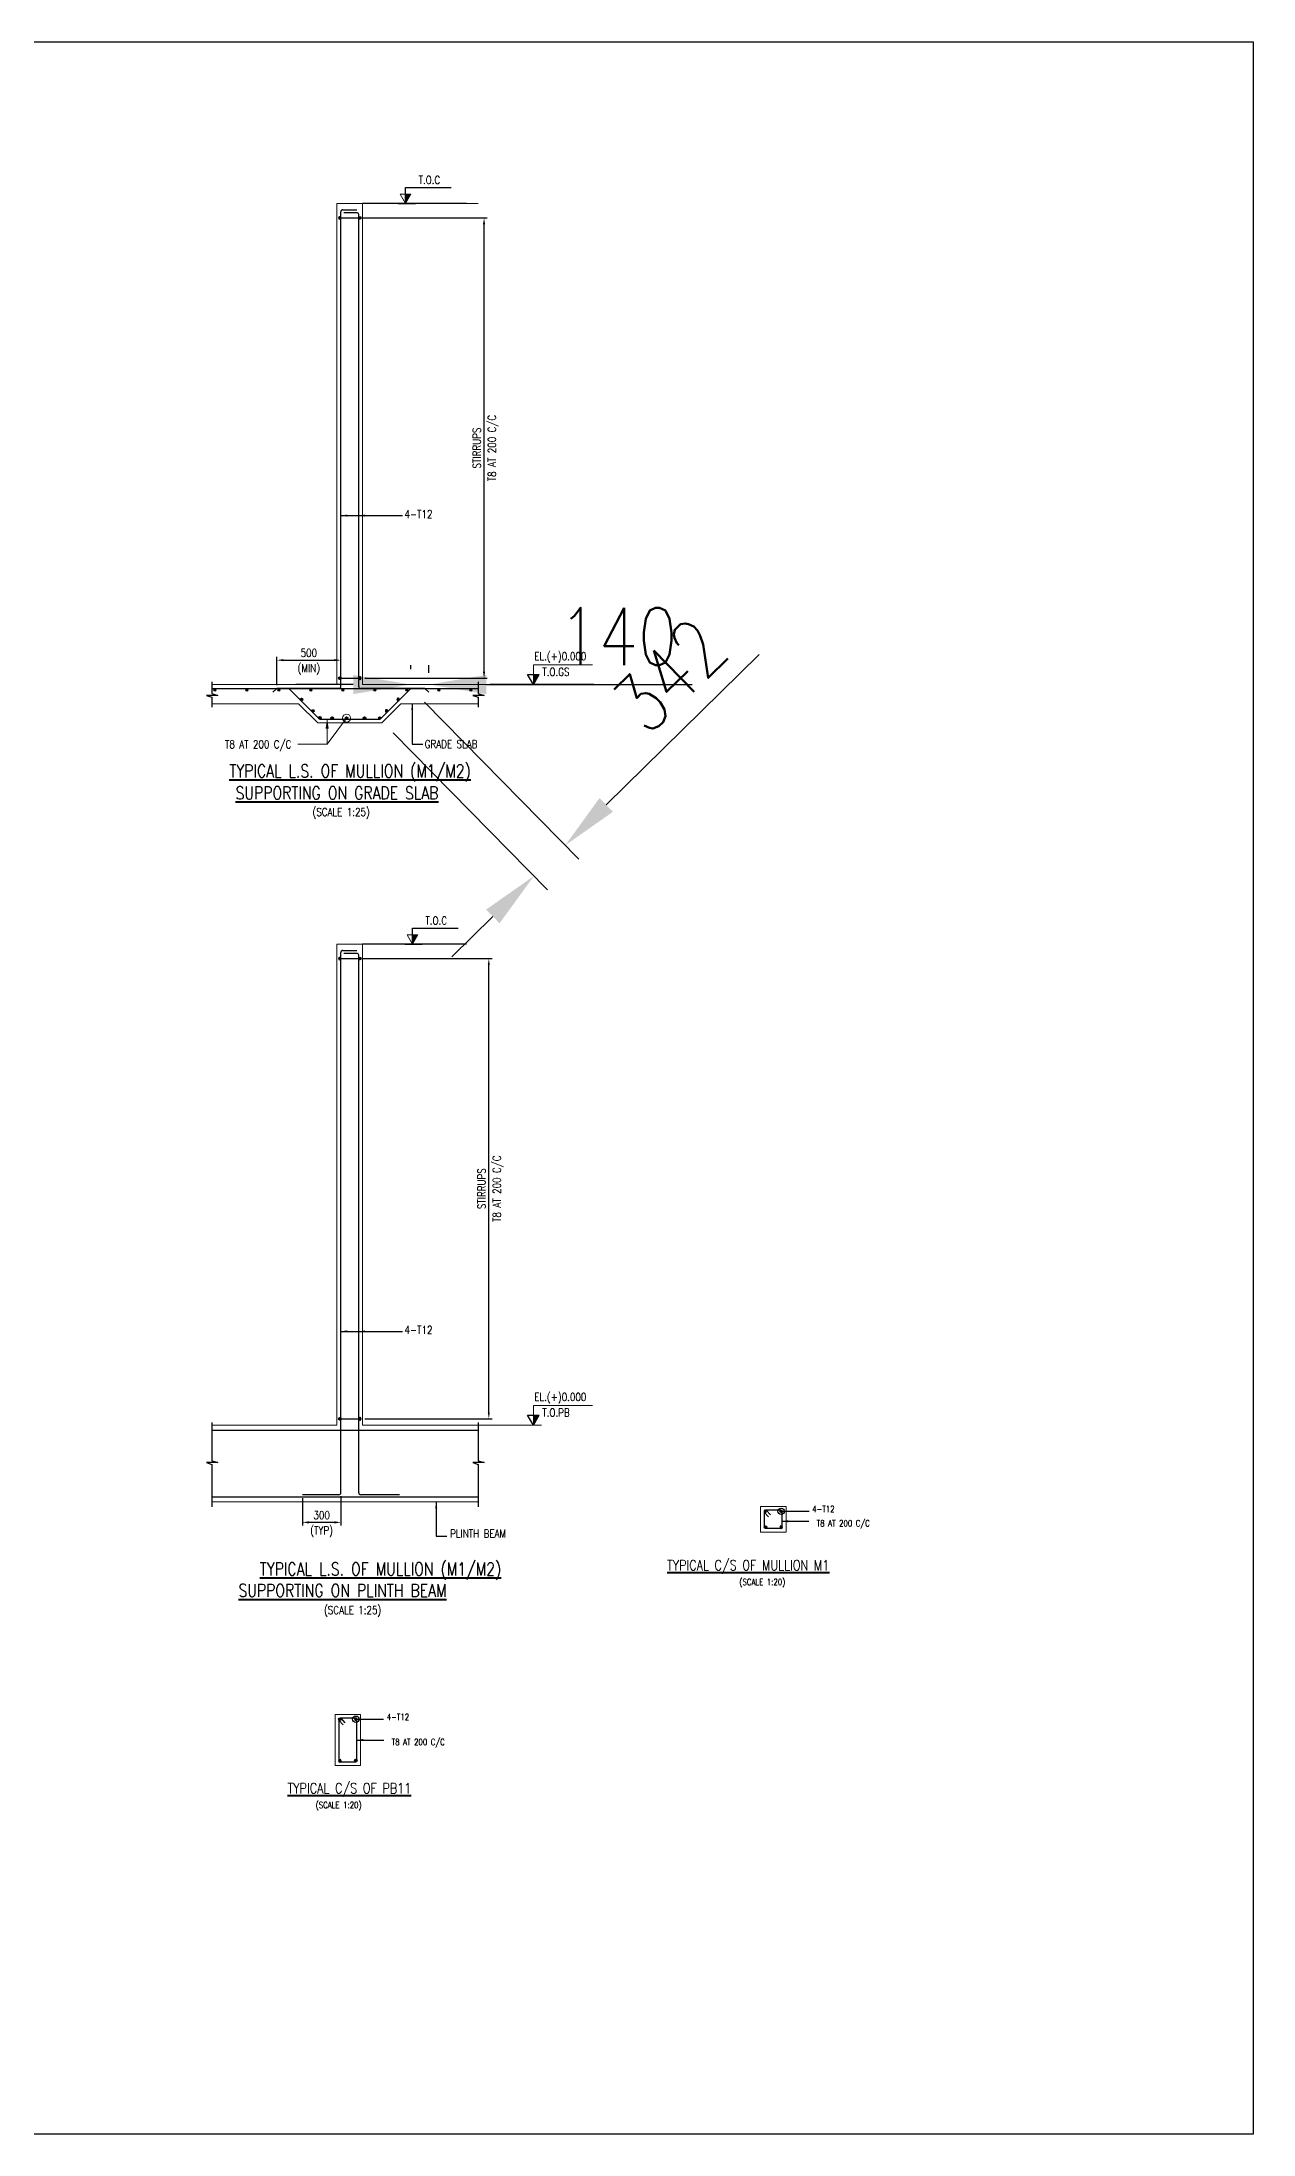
# Model space of a CAD drawing. Header units: millimetres. Extents: x -569190 to 711171, y 227905 to 729063.
# Drawn here: x 87665 to 97128, y 308772 to 325115 of the extents above; entities that cross this region are included whole.
import ezdxf
from ezdxf.enums import TextEntityAlignment as Align

# ---------------------------------------------------------------- set-up
doc = ezdxf.new("R2010")
doc.units = ezdxf.units.MM
doc.header["$LTSCALE"] = 15
for name, color, linetype in [('2C', 1, 'Continuous'), ('DETAIL-2', 1, 'Continuous'), ('S-ANNO-SYMB', 3, 'Continuous'), ('S-ANNO-TEXT-T250', 3, 'Continuous'), ('S-CON1', 8, 'Continuous'), ('S-REIN-CON4', 4, 'Continuous'), ('STSR-REIN-RANGE-XXXX-N', 8, 'Continuous')]:
    doc.layers.add(name, color=color, linetype=linetype)
for name, color, linetype, lineweight in [('4C', 2, 'Continuous', 0), ('S-ANNO-LEAD', 1, 'Continuous', 20), ('S-ANNO-TEXT-T300', 3, 'Continuous', 30), ('S-ANNO-TEXT-T400', 4, 'Continuous', 40), ('S-COLS-CON2', 1, 'Continuous', 20), ('S-FOUN-CON2', 1, 'Continuous', 20), ('S-REIN-CON3', 3, 'Continuous', 30), ('S-SECT-CON4', 4, 'Continuous', 40), ('S_DIM', 1, 'Continuous', 20)]:
    doc.layers.add(name, color=color, linetype=linetype, lineweight=lineweight)
doc.styles.add('Romans', font='romans.shx', dxfattribs={"width": 0.8})
doc.styles.add('T250-SCALE1', font='romans.shx', dxfattribs={"width": 0.8})
doc.styles.add('T300-SCALE1', font='romans.shx', dxfattribs={"width": 0.8, "height": 3})
doc.dimstyles.new('LEADER-SCALE1', dxfattribs={"dimtxt": 3, "dimasz": 2, "dimexe": 1, "dimexo": 1, "dimgap": 1, "dimtad": 1, "dimdec": 0, "dimzin": 1, "dimdsep": 46, "dimtxsty": 'T250-SCALE1', "dimcen": -3, "dimdle": 1, "dimclrt": 3, "dimadec": 0, "dimazin": 0, "dimtfac": 1, "dimtdec": 0, "dimtofl": 0, "dimtmove": 0, "dimatfit": 3, "dimfxl": 1, "dimtvp": 2, "dimtolj": 1, "dimtzin": 0, "dimarcsym": 0})
doc.dimstyles.new('MRF_150', dxfattribs={"dimscale": 150, "dimtxt": 3, "dimasz": 3, "dimexe": 1, "dimexo": 1, "dimgap": 1, "dimtad": 1, "dimdec": 0, "dimzin": 1, "dimdsep": 46, "dimtxsty": 'Romans', "dimcen": -3, "dimdle": 1, "dimclrd": 256, "dimclre": 256, "dimclrt": 3, "dimadec": 0, "dimazin": 0, "dimtfac": 1, "dimtdec": 0, "dimtofl": 0, "dimtmove": 0, "dimatfit": 3, "dimfxl": 1, "dimtvp": 2, "dimtolj": 1, "dimtzin": 0, "dimlwd": -1, "dimlwe": -1, "dimarcsym": 0})
doc.dimstyles.new('MRF_50', dxfattribs={"dimscale": 50, "dimtxt": 3, "dimasz": 3, "dimexe": 1, "dimexo": 1, "dimgap": 1, "dimtad": 1, "dimdec": 0, "dimzin": 1, "dimdsep": 46, "dimtxsty": 'Romans', "dimcen": -3, "dimdle": 1, "dimclrd": 256, "dimclre": 256, "dimclrt": 3, "dimadec": 0, "dimazin": 0, "dimtfac": 1, "dimtdec": 0, "dimtofl": 0, "dimtmove": 0, "dimatfit": 3, "dimfxl": 1, "dimtvp": 2, "dimtolj": 1, "dimtzin": 0, "dimlwd": -1, "dimlwe": -1, "dimarcsym": 0})
doc.dimstyles.new('SCALE-50', dxfattribs={"dimscale": 50, "dimtxt": 2.5, "dimasz": 2, "dimexe": 1, "dimexo": 1, "dimgap": 1, "dimtad": 1, "dimdec": 0, "dimzin": 1, "dimdsep": 46, "dimtxsty": 'Romans', "dimblk": 'OBLIQUE', "dimcen": -3, "dimdle": 1, "dimclrd": 256, "dimclre": 256, "dimclrt": 3, "dimadec": 0, "dimazin": 0, "dimtfac": 1, "dimtdec": 0, "dimtmove": 0, "dimatfit": 3, "dimfxl": 1, "dimtvp": 2, "dimtolj": 1, "dimtzin": 0, "dimarcsym": 2})

# ---------------------------------------------------------------- blocks, each defined once
blk = doc.blocks.new('BAR')
at = {"layer": 'S-SECT-CON4'}
for radius in [24.1, 19.1, 14.1, 9.12, 4.12]:
    blk.add_circle((0, 24), radius, dxfattribs=at)
blk = doc.blocks.new('*D148')
at = {"layer": 'S_DIM', "lineweight": -2, "transparency": 16777216}
for p, q in [((90174, 317954), (91182, 317954)), ((91157, 314410), (91157, 317904)), ((90188, 314360), (91182, 314360))]:
    blk.add_line(p, q, dxfattribs=at)
at = {"layer": 'S_DIM', "transparency": 16777216}
for points in [[(91149, 317904), (91165, 317904), (91157, 317954)], [(91149, 314410), (91165, 314410), (91157, 314360)]]:
    blk.add_solid(points, dxfattribs=at)
at = {"layer": 'S_DIM', "color": 3, "transparency": 16777216, "char_height": 62.5, "attachment_point": 5, "rotation": 90, "style": 'Romans'}
for s, insert in [('\\A1;T8 AT 200 C/C', (91230, 316157)), ('\\A1;STIRRUPS', (91101, 316157))]:
    blk.add_mtext(s, dxfattribs=dict(at, insert=insert))
blk = doc.blocks.new('el1')
at = {"color": 1}
for p, q in [((0, 0), (0, 132)), ((0, 132), (381, 132))]:
    blk.add_line(p, q, dxfattribs=at)
at = {"layer": '2C'}
blk.add_line((-62, 0), (82, 0), dxfattribs=at)
at = {"layer": '4C'}
for p, q in [((0, 0), (-44, 76)), ((-44, 76), (44, 76)), ((0, 0), (44, 76))]:
    blk.add_line(p, q, dxfattribs=at)
at = {"layer": '4C', "ltscale": 0.8}
blk.add_solid([(0, 0), (0, 76), (44, 76)], dxfattribs=at)
blk = doc.blocks.new('*D151')
at = {"layer": 'S_DIM', "lineweight": -2, "transparency": 16777216}
for p, q in [((89701, 313741), (89701, 313526)), ((90001, 313756), (90001, 313526)), ((89751, 313551), (89951, 313551))]:
    blk.add_line(p, q, dxfattribs=at)
at = {"layer": 'S_DIM', "transparency": 16777216}
for points in [[(89751, 313559), (89751, 313542), (89701, 313551)], [(89951, 313559), (89951, 313542), (90001, 313551)]]:
    blk.add_solid(points, dxfattribs=at)
at = {"layer": 'S_DIM', "color": 3, "transparency": 16777216, "char_height": 62.5, "attachment_point": 5, "style": 'Romans'}
for s, insert in [('\\A1;300', (89851, 313607)), ('\\A1;(TYP)', (89851, 313478))]:
    blk.add_mtext(s, dxfattribs=dict(at, insert=insert))
blk = doc.blocks.new('*D149')
at = {"layer": 'S_DIM', "lineweight": -2, "transparency": 16777216}
for p, q in [((90174, 323739), (91145, 323739)), ((91120, 320195), (91120, 323689)), ((90188, 320145), (91145, 320145))]:
    blk.add_line(p, q, dxfattribs=at)
at = {"layer": 'S_DIM', "transparency": 16777216}
for points in [[(91111, 323689), (91128, 323689), (91120, 323739)], [(91111, 320195), (91128, 320195), (91120, 320145)]]:
    blk.add_solid(points, dxfattribs=at)
at = {"layer": 'S_DIM', "color": 3, "transparency": 16777216, "char_height": 62.5, "attachment_point": 5, "rotation": 90, "style": 'Romans'}
for s, insert in [('\\A1;T8 AT 200 C/C', (91192, 321942)), ('\\A1;STIRRUPS', (91063, 321942))]:
    blk.add_mtext(s, dxfattribs=dict(at, insert=insert))
blk = doc.blocks.new('*D152')
at = {"layer": 'S_DIM', "lineweight": -2, "transparency": 16777216}
for p, q in [((89501, 320090), (89501, 320310)), ((89551, 320285), (89951, 320285)), ((90001, 320233), (90001, 320310))]:
    blk.add_line(p, q, dxfattribs=at)
at = {"layer": 'S_DIM', "transparency": 16777216}
for points in [[(89551, 320294), (89551, 320277), (89501, 320285)], [(89951, 320294), (89951, 320277), (90001, 320285)]]:
    blk.add_solid(points, dxfattribs=at)
at = {"layer": 'S_DIM', "color": 3, "transparency": 16777216, "char_height": 62.5, "attachment_point": 5, "style": 'Romans'}
for s, insert in [('\\A1;500', (89751, 320342)), ('\\A1;(MIN)', (89751, 320213))]:
    blk.add_mtext(s, dxfattribs=dict(at, insert=insert))
blk = doc.blocks.new('*U56')
at = {"color": 1, "lineweight": 9}
for p, q in [((-2886, 0), (306, 0)), ((0, 736), (2217, 736)), ((0, 0), (0, 736))]:
    blk.add_line(p, q, dxfattribs=at)
for p, q in [((-217, 375), (217, 375)), ((0, 0), (-217, 375)), ((0, 0), (217, 375))]:
    blk.add_line(p, q)
blk.add_solid([(0, 0), (217, 375), (0, 375)])
at = {"layer": 'S-ANNO-TEXT-T300', "style": 'T300-SCALE1', "width": 0.8}
for tag, p in [('DRAWING_TITLE', (34, 1056)), ('SCALE_TEXT', (336, 471))]:
    blk.add_attdef(tag, text='', height=300, dxfattribs=at).set_placement(p, align=Align.MIDDLE_LEFT)
blk = doc.blocks.new('*D191')
at = {"transparency": 16777216}
for p, q in [((92074, 319155), (93269, 320329)), ((90654, 319958), (91859, 318732)), ((90409, 319718), (91615, 318492)), ((91189, 318284), (90868, 317968))]:
    blk.add_line(p, q, dxfattribs=at)
for points in [[(92022, 319208), (92127, 319101), (91754, 318839)], [(91241, 318230), (91136, 318337), (91509, 318599)]]:
    blk.add_solid(points, dxfattribs=at)
at = {"color": 3, "transparency": 16777216, "insert": (92570, 320167), "char_height": 450, "attachment_point": 5, "rotation": 44.5098, "style": 'Romans'}
blk.add_mtext('\\A1;342', dxfattribs=at)
blk = doc.blocks.new('*D192')
at = {"transparency": 16777216}
for p, q in [((90548, 320215), (90548, 320245)), ((90688, 320185), (90688, 320245)), ((90098, 320095), (89648, 320095)), ((91138, 320095), (92745, 320095))]:
    blk.add_line(p, q, dxfattribs=at)
for points in [[(90098, 320020), (90098, 320170), (90548, 320095)], [(91138, 320170), (91138, 320020), (90688, 320095)]]:
    blk.add_solid(points, dxfattribs=at)
at = {"color": 3, "transparency": 16777216, "insert": (92167, 320470), "char_height": 450, "attachment_point": 5, "style": 'Romans'}
blk.add_mtext('\\A1;140', dxfattribs=at)

msp = doc.modelspace()

# ---------------------------------------------------------------- hatches: boundary and pattern name
at = {"layer": 'STSR-REIN-RANGE-XXXX-N'}
for points in [[(89024.5, 320050.8, -1), (89009.5, 320050.8, -1)], [(89274.5, 320050.8, -1), (89259.5, 320050.8, -1)], [(89524.5, 320050.8, -1), (89509.5, 320050.8, -1)], [(89774.5, 320050.8, -1), (89759.5, 320050.8, -1)], [(90024.5, 320050.8, -1), (90009.5, 320050.8, -1)], [(90274.5, 320050.8, -1), (90259.5, 320050.8, -1)], [(90524.5, 320050.8, -1), (90509.5, 320050.8, -1)], [(90774.5, 320050.8, -1), (90759.5, 320050.8, -1)], [(91024.5, 320050.8, -1), (91009.5, 320050.8, -1)]]:
    msp.add_hatch(color=256, dxfattribs=at).paths.add_polyline_path(points)

# ---------------------------------------------------------------- linework, layer by layer
msp.add_lwpolyline([(69087, 325114.8), (97128.5, 325114.8), (97128.5, 308772.2), (69087, 308772.2)], close=True)
at = {"layer": 'DETAIL-2'}
for points, elevation in [([(88992.7, 320117), (88992.7, 320024), (89039.4, 320010.5), (88950.1, 320010.5), (88992.7, 319994.9), (88992.7, 319917.8)], -1), ([(91074.2, 320117), (91074.2, 320024), (91120.9, 320010.5), (91031.6, 320010.5), (91074.2, 319994.9), (91074.2, 319917.8)], -1), ([(88992.7, 314331.8), (88992.7, 314030.9), (89039.4, 314017.4), (88950.1, 314017.4), (88992.7, 314001.9), (88992.7, 313672.2)], -1.1), ([(91074.2, 314331.8), (91074.2, 314030.9), (91120.9, 314017.4), (91031.6, 314017.4), (91074.2, 314001.9), (91074.2, 313672.2)], -1.1)]:
    msp.add_lwpolyline(points, dxfattribs=dict(at, elevation=elevation))
at = {"layer": 'S-COLS-CON2', "extrusion": (1.36014e-05, 1.81774e-16, 1)}
for p, q in [((89970.8, 320095.1, -1), (89970.8, 323853, -1)), ((90170.8, 323853, -1), (89970.8, 323853, -1)), ((90170.8, 320095.1, -1), (90170.8, 323853, -1)), ((89970.8, 314309.9, -1.1), (89970.8, 318067.8, -1)), ((90170.8, 318067.8, -1), (89970.8, 318067.8, -1)), ((90170.8, 314309.9, -1.1), (90170.8, 318067.8, -1))]:
    msp.add_line(p, q, dxfattribs=at)
at = {"layer": 'S-COLS-CON2', "extrusion": (1.36014e-05, 1.81774e-16, 1), "elevation": -0.5}
msp.add_lwpolyline([(93479, 313475), (93479, 313675), (93279, 313675), (93279, 313475)], close=True, dxfattribs=at)
at = {"layer": 'S-COLS-CON2', "extrusion": (-1.81773e-16, 1.36014e-05, 1), "elevation": 2.4}
msp.add_lwpolyline([(90155.5, 312050.6), (89955.5, 312050.6), (89955.5, 311650.6), (90155.5, 311650.6)], close=True, dxfattribs=at)
at = {"layer": 'S-CON1'}
for p, q in [((90983.6, 323853, -1), (90170.8, 323853, -1)), ((91977.3, 320095.2, -19509.7), (91164.5, 320095.2, -19509.7)), ((90983.6, 318067.8, -1), (90170.8, 318067.8, -1))]:
    msp.add_line(p, q, dxfattribs=at)
at = {"layer": 'S-FOUN-CON2'}
for p, q in [((90170.8, 323853, -1), (91074.2, 323853, -1)), ((88992.7, 320095.1, -1), (89970.8, 320095.1, -1)), ((90170.8, 320095.1, -1), (91074.2, 320095.1, -1)), ((88992.7, 319945.1, -1), (89670.8, 319945.1, -1)), ((89670.8, 319945.1, -1), (89820.8, 319795.1, -1)), ((90320.8, 319795.1, -1), (90470.8, 319945.1, -1)), ((90470.8, 319945.1, -1), (91074.2, 319945.1, -1)), ((89820.8, 319795.1, -1), (90320.8, 319795.1, -1)), ((88992.7, 314309.9, -1.1), (89970.8, 314309.9, -1.1)), ((90170.8, 314309.9, -1.1), (91074.2, 314309.9, -1.1)), ((88992.7, 313709.9, -1.1), (91074.2, 313709.9, -1.1))]:
    msp.add_line(p, q, dxfattribs=at)
at = {"layer": 'S-REIN-CON4', "extrusion": (1.36014e-05, 1.81774e-16, 1)}
for p, q in [((90000.8, 320080.1, 0), (90000.8, 323788, -1)), ((90140.8, 320080.1, 0), (90140.8, 323765.2, -1)), ((90000.8, 313781.3, 0), (90000.8, 318002.8, -1)), ((90140.8, 313781.3, 0), (90140.8, 317980, -1))]:
    msp.add_line(p, q, dxfattribs=at)
at = {"layer": 'S-REIN-CON4', "extrusion": (-1.36014e-05, 1.81774e-16, 1)}
for p, q in [((90015.8, 323803, -1), (90126.6, 323803, -1)), ((90125.8, 323780.2, -1), (90024.2, 323780.2, -1)), ((90015.8, 318017.8, -1), (90126.6, 318017.8, -1)), ((90125.8, 317995, -1), (90024.2, 317995, -1))]:
    msp.add_line(p, q, dxfattribs=at)
at = {"layer": 'S-REIN-CON4', "extrusion": (1.36014e-05, -1.81775e-16, 1)}
for p, q in [((89992.8, 323739.5, -1), (90148.9, 323739.5, -1)), ((89992.8, 317954.3, -1.1), (90148.9, 317954.3, -1.1))]:
    msp.add_line(p, q, dxfattribs=at)
at = {"layer": 'S-REIN-CON4'}
for p, q in [((89500.8, 320065.1, 0), (89470.4, 320034.7, 0)), ((89593.3, 320065.1, -1), (89830.3, 319828, -1)), ((90311.3, 319828, -1), (90548.4, 320065.1, -1)), ((90657.9, 320065.1, -1), (90688.3, 320034.7, -1)), ((89837.4, 319825.1, -1), (90304.3, 319825.1, -1)), ((93309.2, 313629.9, -1.8), (93341.8, 313594.2, 0.3)), ((93324, 313645, -1.8), (93356.5, 313609.4, 0.2)), ((89985.7, 312005.5, -1.8), (90018.3, 311969.8, 0.3)), ((90000.5, 312020.6, -1.8), (90032.9, 311985, 0.2))]:
    msp.add_line(p, q, dxfattribs=at)
at = {"layer": 'S-REIN-CON4', "extrusion": (1.36014e-05, 1.81775e-16, 1)}
for p, q in [((89985.8, 320065.1, 0), (89500.8, 320065.1, 0)), ((89992.8, 320145.1, 0), (90148.9, 320145.1, 0)), ((90657.9, 320065.1, -1), (90155.8, 320065.1, -1)), ((89992.8, 314359.9, 0), (90148.9, 314359.9, 0)), ((89985.8, 313766.3, 0), (89700.8, 313766.3, 0)), ((90457.9, 313766.3, -1.1), (90155.8, 313766.3, -1.1))]:
    msp.add_line(p, q, dxfattribs=at)
at = {"layer": 'S-REIN-CON4', "extrusion": (1.36014e-05, 1.81774e-16, 1), "elevation": -0.5}
msp.add_lwpolyline([(93449, 313515), (93449, 313635, 0.4142136), (93439, 313645), (93319, 313645, 0.4142136), (93309, 313635), (93309, 313515, 0.4142136), (93319, 313505), (93439, 313505, 0.4142136)], format="xyb", close=True, dxfattribs=at)
at = {"layer": 'S-REIN-CON4', "extrusion": (-1.81773e-16, 1.36014e-05, 1), "elevation": 2.4}
msp.add_lwpolyline([(90115.5, 312020.6), (89995.5, 312020.6, 0.4142136), (89985.5, 312010.6), (89985.5, 311690.6, 0.4142136), (89995.5, 311680.6), (90115.5, 311680.6, 0.4142136), (90125.5, 311690.6), (90125.5, 312010.6, 0.4142136)], format="xyb", close=True, dxfattribs=at)
at = {"layer": 'S-REIN-CON4', "extrusion": (-1.36014e-05, 1.81774e-16, 1)}
for centre, start, end in [((90015.8, 323788, -2.2), 90, 180), ((90125.8, 323765.2, -2.2), 360, 90), ((90015.8, 318002.8, -2.3), 90, 180), ((90125.8, 317980, -2.3), 360, 90)]:
    msp.add_arc(centre, 15, start, end, dxfattribs=at)
at = {"layer": 'S-REIN-CON4', "extrusion": (1.36014e-05, 1.81775e-16, 1)}
for centre in [(89985.8, 320080.1, 1.2), (89985.8, 313781.3, 1.2)]:
    msp.add_arc(centre, 15, 270, 0, dxfattribs=at)
at = {"layer": 'S-REIN-CON4', "extrusion": (-1.36014e-05, 3.83911e-16, 1)}
for centre in [(90155.8, 320080.1, -1.2), (90155.8, 313781.3, -1.2)]:
    msp.add_arc(centre, 15, 180, 270, dxfattribs=at)
at = {"layer": 'S-REIN-CON4'}
for centre, start, end in [((89837.4, 319835.1, -1), 225, 270), ((90304.3, 319835.1, -1), 270, 315)]:
    msp.add_arc(centre, 10, start, end, dxfattribs=at)
at = {"layer": 'STSR-REIN-RANGE-XXXX-N'}
for p, q in [((88992.7, 320065.1, -1), (91074.2, 320065.1, -1)), ((88992.7, 314269.9, -1.1), (91074.2, 314269.9, -1.1)), ((88992.7, 313749.9, -1.1), (91074.2, 313749.9, -1.1))]:
    msp.add_line(p, q, dxfattribs=at)
for centre in [(89017, 320050.8, -1), (89267, 320050.8, -1), (89517, 320050.8, -1), (89767, 320050.8, -1), (90017, 320050.8, -1), (90267, 320050.8, -1), (90517, 320050.8, -1), (90767, 320050.8, -1), (91017, 320050.8, -1)]:
    msp.add_circle(centre, 7.5, dxfattribs=at)

# ---------------------------------------------------------------- block references
at = {"xscale": 0.9375, "yscale": 0.9375, "zscale": 0.9375}
for p in [(90506.6, 323853, -2), (90559.9, 318067.8, -1)]:
    msp.add_blockref('el1', p, dxfattribs=at)
at = {"layer": 'S-ANNO-SYMB', "xscale": 0.2083333333333333, "yscale": 0.2083333333333333, "zscale": 0.2083333333333333}
for p, values in [((91504.9, 320095.2, -19509.7), {'SCALE_TEXT': 'T.O.GS', 'DRAWING_TITLE': 'EL.(+)0.000'}), ((91504.9, 314310, -19509.7), {'SCALE_TEXT': 'T.O.PB', 'DRAWING_TITLE': 'EL.(+)0.000'})]:
    msp.add_blockref('*U56', p, dxfattribs=at).add_auto_attribs(values)
at = {"layer": 'S-REIN-CON3', "extrusion": (1.36014e-05, -1.81774e-16, 1), "zscale": 0.2962962962962963, "rotation": 180}
for p, xscale, yscale in [((89992.8, 323746.6, 0.2), -0.2962962962962963, 0.2962962962962972), ((90148.9, 323746.6, 0.2), 0.2962962962962963, 0.2962962962962963), ((89992.8, 317961.4, 0.2), -0.2962962962962963, 0.2962962962962969), ((90148.9, 317961.4, 0.2), 0.2962962962962963, 0.2962962962962963)]:
    msp.add_blockref('BAR', p, dxfattribs=dict(at, xscale=xscale, yscale=yscale))
at = {"layer": 'S-REIN-CON3', "extrusion": (1.36014e-05, 1.81774e-16, 1), "zscale": 0.2962962962962963}
for p, xscale, yscale in [((89992.8, 320138, 1.2), 0.2962962962962963, 0.2962962962962963), ((90148.9, 320138, 1.2), -0.2962962962962963, 0.2962962962962973), ((89693.4, 319971.2, 1.2), 0.2962962962962963, 0.2962962962962963), ((89783.1, 319881.4, 1.2), 0.2962962962962963, 0.2962962962962963), ((89837.3, 319827.2, 1.2), 0.2962962962962963, 0.2962962962962963), ((89933.5, 319825.1, 0.2), 0.2962962962962963, 0.2962962962962963), ((90046.1, 319825.1, 0.2), 0.2962962962962963, 0.2962962962962963), ((90185.7, 319825.1, 0.2), 0.2962962962962963, 0.2962962962962963), ((90304.3, 319826.2, 1.2), 0.2962962962962963, 0.2962962962962963), ((89992.8, 314352.7, 1.2), 0.2962962962962963, 0.2962962962962963), ((90148.9, 314352.7, 1.2), -0.2962962962962963, 0.296296296296297)]:
    msp.add_blockref('BAR', p, dxfattribs=dict(at, xscale=xscale, yscale=yscale))
at = {"layer": 'S-REIN-CON3', "extrusion": (-1.36014e-05, 1.81774e-16, 1), "xscale": -0.2962962962962963, "yscale": 0.2962962962962964, "zscale": 0.2962962962962963}
for p in [(90358.6, 319881.4, -1.2), (90448.3, 319971.2, -1.2)]:
    msp.add_blockref('BAR', p, dxfattribs=at)
at = {"layer": 'S-REIN-CON4', "extrusion": (1.36014e-05, 1.81774e-16, 1)}
for p, xscale, yscale, zscale, rotation in [((93324, 313637, -0.5), -0.2962962962962974, 0.2962962962962975, 0.2962962962962963, 90.00000000230024), ((93434, 313637, -0.5), 0.2962962962962975, 0.2962962962962975, 0.2962962962962975, 270.0000000023003), ((93326.1, 313513, -0.5), 0.2962962962962974, 0.2962962962962974, 0.2962962962962974, 90.00000000230035), ((93434, 313513, -0.5), -0.2962962962962975, 0.2962962962962975, 0.2962962962962963, 270.0000000023003)]:
    msp.add_blockref('BAR', p, dxfattribs=dict(at, xscale=xscale, yscale=yscale, zscale=zscale, rotation=rotation))
at = {"layer": 'S-REIN-CON4', "extrusion": (-1.81773e-16, 1.36014e-05, 1)}
for p, xscale, yscale, zscale in [((89993.5, 312005.6, 2.4), 0.2962962962962971, 0.2962962962962971, 0.2962962962962971), ((90117.5, 312005.6, 2.4), -0.2962962962962971, 0.2962962962962972, 0.2962962962962963)]:
    msp.add_blockref('BAR', p, dxfattribs=dict(at, xscale=xscale, yscale=yscale, zscale=zscale))
for p, xscale, yscale, zscale, rotation in [((89993.5, 311695.6, 2.4), -0.2962962962962971, 0.2962962962962972, 0.2962962962962963, 180), ((90117.5, 311697.7, 2.4), 0.2962962962962971, 0.2962962962962971, 0.2962962962962971, 180.0000000023003)]:
    msp.add_blockref('BAR', p, dxfattribs=dict(at, xscale=xscale, yscale=yscale, zscale=zscale, rotation=rotation))

# ---------------------------------------------------------------- texts
at = {"layer": 'S-ANNO-TEXT-T250', "extrusion": (1.36014e-05, 1.81774e-16, 1), "style": 'Romans', "width": 0.8}
for p in [(90498, 321394.3, 1.2), (90498, 315022.2, 1.2)]:
    msp.add_text('4-T12', height=62.5, dxfattribs=at).set_placement(p)
at = {"layer": 'S-ANNO-TEXT-T250', "extrusion": (-0.004563, -5.63398e-06, 0.99999), "style": 'Romans', "width": 0.8}
msp.add_text('T8 AT 200 C/C ', height=62.5, dxfattribs=at).set_placement((89371.1, 319577.5, -409.6), align=Align.BOTTOM_CENTER)
at = {"layer": 'S-ANNO-TEXT-T250', "style": 'Romans', "width": 0.8}
for s, height, p in [('GRADE SLAB', 62.5, (90656.2, 319598.2, 0)), ('PLINTH BEAM', 62.5, (90854.8, 313431.8)), ('(SCALE 1:20)', 50, (93114.8, 313060)), ('(SCALE 1:20)', 50, (89804.5, 311318))]:
    msp.add_text(s, height=height, dxfattribs=at).set_placement(p)
at = {"layer": 'S-ANNO-TEXT-T250', "extrusion": (1.36014e-05, 1.81774e-16, 1), "style": 'Romans', "width": 0.8}
for p in [(89779.5, 319099.2, 0.1), (89869.3, 312865.6, 0.1)]:
    msp.add_text('(SCALE 1:25)', height=62.5, dxfattribs=at).set_placement(p, align=Align.MIDDLE_LEFT)
for p in [(93683.5, 313630.2, 1.3), (90359.8, 312006, 1.2)]:
    msp.add_text('4-T12', height=50, rotation=359.99966, dxfattribs=at).set_placement(p)
at = {"layer": 'S-ANNO-TEXT-T250', "extrusion": (-0.004563, -5.63398e-06, 0.99999), "style": 'Romans', "width": 0.8}
for p in [(93938.8, 313503.9, -426.4), (90618.2, 311795.1, -411.2)]:
    msp.add_text('T8 AT 200 C/C ', height=50, rotation=359.99966, dxfattribs=at).set_placement(p, align=Align.BOTTOM_CENTER)
at = {"layer": 'S-ANNO-TEXT-T300', "style": 'Romans', "width": 0.8}
for p in [(90608.3, 324004.6, -2.1), (90661.5, 318219.4, -1.1)]:
    msp.add_text('T.O.C', height=62.5, dxfattribs=at).set_placement(p)
at = {"layer": 'S-ANNO-TEXT-T400', "extrusion": (1.36014e-05, 1.81774e-16, 1), "style": 'Romans', "width": 0.8}
for p in [(89129.6, 319339.9, 0.2), (89367.3, 313106.4, 0.2)]:
    msp.add_text('%%UTYPICAL L.S. OF MULLION (M1/M2)', height=100, dxfattribs=at).set_placement(p, align=Align.BOTTOM_LEFT)
at = {"layer": 'S-ANNO-TEXT-T400', "style": 'Romans', "width": 0.8}
for s, p in [('%%USUPPORTING ON GRADE SLAB', (89179.1, 319168.3, -1)), ('%%USUPPORTING ON PLINTH BEAM', (89201.2, 312939, -1))]:
    msp.add_text(s, height=100, dxfattribs=at).set_placement(p, align=Align.BOTTOM_LEFT)
for s, p in [('%%UTYPICAL C/S OF MULLION M1', (92550.3, 313175.7, -0.7)), ('%%UTYPICAL C/S OF PB11', (89585.3, 311433.8, -0.7))]:
    msp.add_text(s, height=80, dxfattribs=at).set_placement(p)

# ---------------------------------------------------------------- dimensions: what is measured, and where the dimension line sits
dim = msp.add_linear_dim(base=(90688.3, 320095.1), p1=(90548.4, 320065.1, -1), p2=(90688.3, 320034.7, -1), dimstyle='MRF_150')
dim.commit()
dim.dimension.update_dxf_attribs({"geometry": '*D192', "text_midpoint": (92166.9, 320470.1)})
dim = msp.add_aligned_dim(p1=(90304.3, 319825.1, -1), p2=(90548.4, 320065.1, -1), distance=-1719.1, dimstyle='MRF_150')
dim.commit()
dim.dimension.update_dxf_attribs({"geometry": '*D191', "text_midpoint": (92569.6, 320167.1)})
at = {"layer": 'S_DIM'}
for base, p1, p2, picture, middle in [((91119.7, 323739.5, 0), (90163.3, 320145.1, -1), (90148.9, 323739.5, -1), '*D149', (91119.7, 321942.3, 0)), ((91157, 317954.3), (90163.3, 314359.9, -1.1), (90148.9, 317954.3, -1.1), '*D148', (91157, 316157.1))]:
    dim = msp.add_linear_dim(base=base, p1=p1, p2=p2, angle=90, text='STIRRUPS\\XT8 AT 200 C/C', dimstyle='SCALE-50', override={"dimscale": 25, "dimsah": 1}, dxfattribs=at)
    dim.commit()
    dim.dimension.update_dxf_attribs({"geometry": picture, "text_midpoint": middle})
for base, p1, p2, text, picture, middle in [((90000.8, 320285.4, 0), (89500.8, 320065.1, 0), (90000.8, 320207.8, 0), '<>\\X(MIN)', '*D152', (89750.8, 320285.4, 0)), ((90000.8, 313550.7), (89700.8, 313766.3, 0), (90000.8, 313781.3, 0), '<>\\X(TYP)', '*D151', (89850.8, 313550.7))]:
    dim = msp.add_linear_dim(base=base, p1=p1, p2=p2, text=text, dimstyle='SCALE-50', override={"dimscale": 25, "dimsah": 1}, dxfattribs=at)
    dim.commit()
    dim.dimension.update_dxf_attribs({"geometry": picture, "text_midpoint": middle})

# ---------------------------------------------------------------- leaders
at = {"layer": 'S-ANNO-LEAD'}
for points, override in [([(93441.1, 313637, -1.8), (93659, 313637, -1.8)], {"dimscale": 20, "dimasz": 2.5, "dimtad": 0, "dimldrblk": 'DotBlank'}), ([(93446.1, 313559.5, -1.8), (93658.2, 313559.5, -1.8)], {"dimscale": 20, "dimasz": 2.5, "dimtad": 0}), ([(90117.5, 312012.7, -1.8), (90335.4, 312012.7, -1.8)], {"dimscale": 20, "dimasz": 2.5, "dimtad": 0, "dimldrblk": 'DotBlank'}), ([(90125.5, 311850.6, -1.8), (90337.6, 311850.6, -1.8)], {"dimscale": 20, "dimasz": 2.5, "dimtad": 0})]:
    msp.add_leader(points, dimstyle='LEADER-SCALE1', override=override, dxfattribs=at)
at = {"layer": 'S_DIM'}
for points, dimstyle, override in [([(90000.8, 321414.4, -1), (90483.2, 321414.4, -1.1)], 'SCALE-50', {"dimscale": 25}), ([(90140.8, 321414.3, -1), (90483.2, 321414.4, -1.1)], 'SCALE-50', {"dimscale": 25}), ([(89894, 319825.1, -1), (89894, 319628.9, -1), (89665.3, 319628.9, -1)], 'MRF_50', {"dimscale": 25}), ([(90046.1, 319832.3, -1), (89894, 319628.9, -1)], 'MRF_50', {"dimscale": 25, "dimasz": 5, "dimldrblk": 'Small'}), ([(90558.5, 319945.1, -1), (90558.5, 319628.8, -1), (90642.7, 319628.8, -1)], 'SCALE-50', {"dimscale": 25}), ([(90000.8, 315042.4, -1.1), (90483.2, 315042.4, -1.1)], 'SCALE-50', {"dimscale": 25}), ([(90140.8, 315042.3, -1.1), (90483.2, 315042.4, -1.1)], 'SCALE-50', {"dimscale": 25}), ([(90745.7, 313709.9, -1.1), (90745.7, 313442.1, -1.1), (90829.8, 313442.1, -1.1)], 'SCALE-50', {"dimscale": 25})]:
    msp.add_leader(points, dimstyle=dimstyle, override=override, dxfattribs=at)

doc.saveas('drawing.dxf')
